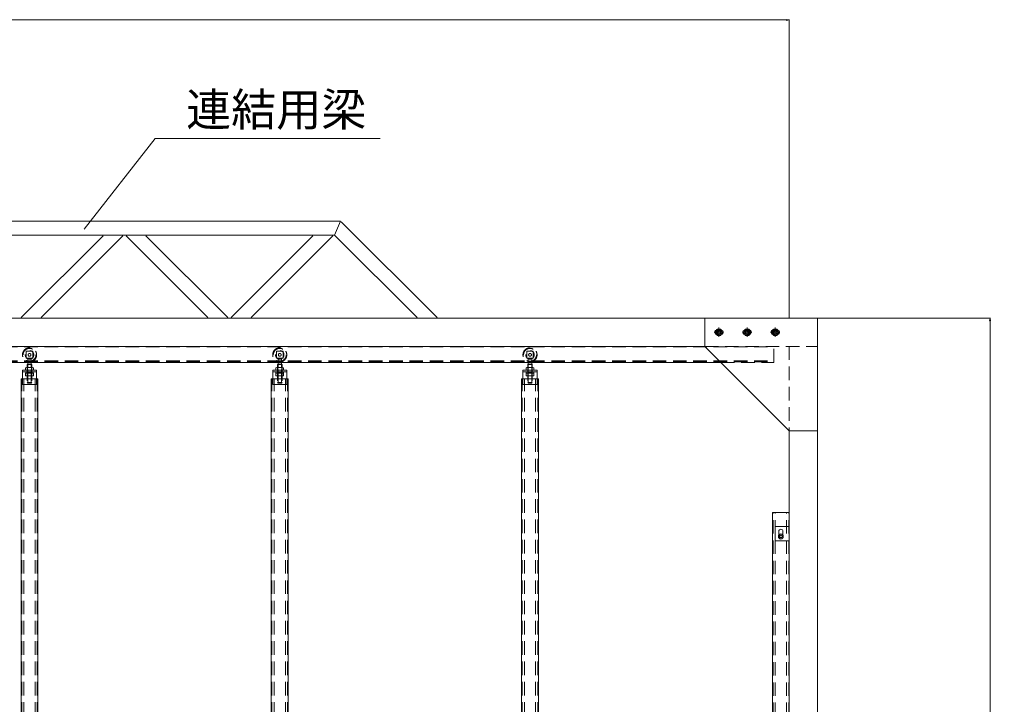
# Model space of a CAD drawing. Units: millimetres, scale not verified. Extents: x -10338 to 10338, y -7128 to 7128.
# Drawn here: x -1823 to 1625, y -1231 to 1202 of the extents above; entities that cross this region are included whole.
import ezdxf
from ezdxf.enums import TextEntityAlignment as Align

# ---------------------------------------------------------------- set-up
doc = ezdxf.new("R2010")
doc.units = ezdxf.units.MM
doc.header["$LTSCALE"] = 40
doc.linetypes.add('CHAIN2', pattern=[12, 9, -1, 1, -1])
doc.linetypes.add('DASHED1', pattern=[1.8, 1.2, -0.6])
for name, color, linetype, lineweight in [('0-0_0', 7, 'Continuous', 9), ('0-5_CYG-99', 7, 'Continuous', 9), ('0-9_TEXT', 7, 'Continuous', 9), ('0-D_寸法', 7, 'Continuous', 9)]:
    doc.layers.add(name, color=color, linetype=linetype, lineweight=lineweight)
doc.styles.add('ＭＳ ゴシック', font='')
doc.styles.get('ＭＳ ゴシック').set_extended_font_data('MS Gothic')

msp = doc.modelspace()

# ---------------------------------------------------------------- linework, layer by layer
at = {"layer": '0-0_0'}
for p, q in [((1010.73, 141.04), (1624.75, 141.04)), ((1623.75, 131.04), (1623.75, -4348.96))]:
    msp.add_line(p, q, dxfattribs=at)
at = {"layer": '0-0_0', "color": 134}
for p, q in [((1622.08, 131.04), (1623.75, 141.04)), ((1623.75, 141.04), (1625.42, 131.04)), ((1622.08, 131.04), (1625.42, 131.04))]:
    msp.add_line(p, q, dxfattribs=at)
at = {"layer": '0-5_CYG-99'}
for p, q in [((-683.3, 485.79), (-7395.23, 485.79)), ((-703.99, 435.79), (-683.3, 485.79)), ((-340.3, 143.22), (-680.29, 482.79)), ((-3533.23, 435.79), (-703.99, 435.79)), ((-1817, 143.22), (-1526.38, 433.47)), ((-1746.24, 143.22), (-1456.28, 432.81)), ((-1154.56, 143.22), (-1444.51, 432.81)), ((-1083.8, 143.22), (-1374.41, 433.47)), ((-1071.5, 143.22), (-780.88, 433.47)), ((-1000.74, 143.22), (-710.78, 432.81)), ((-411.06, 143.22), (-703.99, 435.79)), ((-9089.25, 141.04), (1010.73, 141.04)), ((610.73, 141.04), (610.73, 41.04)), ((1010.73, 141.04), (1010.73, -3858.96)), ((654.38, 102.04), (648.03, 91.04)), ((648.03, 91.04), (654.38, 80.04)), ((667.08, 102.04), (654.38, 102.04)), ((654.38, 80.04), (667.08, 80.04)), ((673.43, 91.04), (667.08, 102.04)), ((667.08, 80.04), (673.43, 91.04)), ((754.38, 102.04), (748.03, 91.04)), ((748.03, 91.04), (754.38, 80.04)), ((767.08, 102.04), (754.38, 102.04)), ((754.38, 80.04), (767.08, 80.04)), ((773.43, 91.04), (767.08, 102.04)), ((767.08, 80.04), (773.43, 91.04)), ((854.38, 102.04), (848.03, 91.04)), ((848.03, 91.04), (854.38, 80.04)), ((867.08, 102.04), (854.38, 102.04)), ((854.38, 80.04), (867.08, 80.04)), ((873.43, 91.04), (867.08, 102.04)), ((867.08, 80.04), (873.43, 91.04)), ((-8689.25, 41.04), (610.73, 41.04)), ((610.73, 41.04), (910.73, -258.96)), ((-8746.25, -15.96), (667.73, -15.96)), ((-1777.33, -34), (-1798.43, -34)), ((-1793.78, -22.17), (-1795.58, -23.97)), ((-1795.58, -23.97), (-1795.58, -34)), ((-1779.58, -23.97), (-1795.58, -23.97)), ((-1793.82, -22.17), (-1793.82, -13.38)), ((-1781.38, -22.17), (-1793.78, -22.17)), ((-1793.58, -34), (-1793.58, -22.17)), ((-1781.58, -34), (-1781.58, -22.17)), ((-1779.58, -23.97), (-1781.38, -22.17)), ((-1781.32, -22.17), (-1781.32, -13.38)), ((-1779.58, -23.97), (-1779.58, -34)), ((-888.63, -34), (-909.73, -34)), ((-905.08, -22.17), (-906.88, -23.97)), ((-906.88, -23.97), (-906.88, -34)), ((-890.88, -23.97), (-906.88, -23.97)), ((-905.13, -22.17), (-905.13, -13.38)), ((-892.68, -22.17), (-905.08, -22.17)), ((-904.88, -34), (-904.88, -22.17)), ((-892.88, -34), (-892.88, -22.17)), ((-890.88, -23.97), (-892.68, -22.17)), ((-892.63, -22.17), (-892.63, -13.38)), ((-890.88, -23.97), (-890.88, -34)), ((0.07, -34), (-21.03, -34)), ((-16.38, -22.17), (-18.18, -23.97)), ((-18.18, -23.97), (-18.18, -34)), ((-2.18, -23.97), (-18.18, -23.97)), ((-16.43, -22.17), (-16.43, -13.38)), ((-3.98, -22.17), (-16.38, -22.17)), ((-16.18, -34), (-16.18, -22.17)), ((-4.18, -34), (-4.18, -22.17)), ((-2.18, -23.97), (-3.98, -22.17)), ((-3.93, -22.17), (-3.93, -13.38)), ((-2.18, -23.97), (-2.18, -34)), ((-1801.59, -35), (-1801.59, -42.94)), ((-1777.33, -43.94), (-1798.43, -43.94)), ((-1794.66, -35), (-1794.66, -42.94)), ((-1780.8, -35), (-1780.8, -42.94)), ((-1773.88, -35), (-1773.88, -42.94)), ((-912.89, -35), (-912.89, -42.94)), ((-888.63, -43.94), (-909.73, -43.94)), ((-905.96, -35), (-905.96, -42.94)), ((-892.11, -35), (-892.11, -42.94)), ((-885.18, -35), (-885.18, -42.94)), ((-24.19, -35), (-24.19, -42.94)), ((0.07, -43.94), (-21.03, -43.94)), ((-17.26, -35), (-17.26, -42.94)), ((-3.41, -35), (-3.41, -42.94)), ((3.52, -35), (3.52, -42.94)), ((-1817.56, -4293.99), (-1817.56, -73.99)), ((-1812.56, -73.99), (-1817.56, -73.99)), ((-1757.57, -73.99), (-1762.56, -73.99)), ((-1757.57, -4293.78), (-1757.57, -73.99)), ((-928.86, -4293.99), (-928.86, -73.99)), ((-923.86, -73.99), (-928.86, -73.99)), ((-868.87, -73.99), (-873.87, -73.99)), ((-868.87, -4293.78), (-868.87, -73.99)), ((-40.16, -4293.99), (-40.16, -73.99)), ((-35.16, -73.99), (-40.16, -73.99)), ((19.83, -73.99), (14.83, -73.99)), ((19.83, -4293.78), (19.83, -73.99)), ((910.73, -4358.96), (910.73, -258.96)), ((910.73, -258.96), (1010.73, -258.96)), ((850.73, -548.96), (850.73, -4223.78)), ((850.73, -548.96), (910.73, -548.96)), ((910.73, -4223.78), (910.73, -548.96)), ((860.73, -598.96), (910.73, -598.96)), ((860.73, -648.96), (860.73, -598.96)), ((873.23, -615.96), (873.23, -628.48)), ((888.23, -615.96), (888.23, -628.48)), ((910.73, -648.96), (860.73, -648.96)), ((872.23, -629.05), (880.73, -624.14)), ((872.23, -638.87), (872.23, -629.05)), ((880.73, -643.78), (872.23, -638.87)), ((880.73, -624.14), (889.23, -629.05)), ((889.23, -638.87), (880.73, -643.78)), ((889.23, -629.05), (889.23, -638.87))]:
    msp.add_line(p, q, dxfattribs=at)
at = {"layer": '0-5_CYG-99', "linetype": 'CHAIN2'}
for p, q in [((660.73, 107.54), (660.73, 74.54)), ((760.73, 107.54), (760.73, 74.54)), ((860.73, 107.54), (860.73, 74.54)), ((644.23, 91.04), (677.23, 91.04)), ((744.23, 91.04), (777.23, 91.04)), ((844.23, 91.04), (877.23, 91.04))]:
    msp.add_line(p, q, dxfattribs=at)
at = {"layer": '0-5_CYG-99', "linetype": 'DASHED1'}
for p, q in [((-8934.25, 39.44), (855.73, 39.44)), ((610.73, 41.04), (1010.73, 41.04)), ((855.73, -15.96), (855.73, 41.04)), ((910.73, 41.04), (910.73, -258.96)), ((-1776.06, 23.83), (-1776.06, -1.17)), ((-887.37, 23.83), (-887.37, -1.17)), ((1.33, 23.83), (1.33, -1.17)), ((-8934.25, -9.96), (855.73, -9.96)), ((-8934.25, -14.36), (855.73, -14.36)), ((-1776.06, -1.17), (-1799.06, -1.17)), ((-1795.58, -34), (-1795.58, -87.17)), ((-1793.82, -13.38), (-1793.82, -1.17)), ((-1793.58, -89.17), (-1793.58, -34)), ((-1781.58, -89.17), (-1781.58, -34)), ((-1781.32, -13.38), (-1781.32, -1.17)), ((-1779.58, -34), (-1779.58, -87.17)), ((-887.37, -1.17), (-910.37, -1.17)), ((-906.88, -34), (-906.88, -87.17)), ((-905.12, -13.38), (-905.12, -1.17)), ((-904.88, -89.17), (-904.88, -34)), ((-892.88, -89.17), (-892.88, -34)), ((-892.62, -13.38), (-892.62, -1.17)), ((-890.88, -34), (-890.88, -87.17)), ((1.33, -1.17), (-21.67, -1.17)), ((-18.18, -34), (-18.18, -87.17)), ((-16.42, -13.38), (-16.42, -1.17)), ((-16.18, -89.17), (-16.18, -34)), ((-4.18, -89.17), (-4.18, -34)), ((-3.92, -13.38), (-3.92, -1.17)), ((-2.18, -34), (-2.18, -87.17)), ((667.73, -15.96), (855.73, -15.96)), ((-1762.56, -49.99), (-1812.56, -49.99)), ((-1801.59, -62.9), (-1801.59, -55)), ((-1774.08, -50), (-1801.08, -50)), ((-1801.08, -50), (-1801.08, -54)), ((-1774.08, -54), (-1801.08, -54)), ((-1777.33, -63.9), (-1798.43, -63.9)), ((-1794.66, -62.9), (-1794.66, -55)), ((-1792.58, -50), (-1786.48, -53.9)), ((-1787.58, -50), (-1781.48, -53.9)), ((-1780.8, -62.9), (-1780.8, -55)), ((-1774.08, -50), (-1774.08, -54)), ((-1773.88, -62.9), (-1773.88, -55)), ((-873.87, -49.99), (-923.86, -49.99)), ((-912.89, -62.9), (-912.89, -55)), ((-885.38, -50), (-912.38, -50)), ((-912.38, -50), (-912.38, -54)), ((-885.38, -54), (-912.38, -54)), ((-888.63, -63.9), (-909.73, -63.9)), ((-905.96, -62.9), (-905.96, -55)), ((-903.88, -50), (-897.78, -53.9)), ((-898.88, -50), (-892.78, -53.9)), ((-892.11, -62.9), (-892.11, -55)), ((-885.38, -50), (-885.38, -54)), ((-885.18, -62.9), (-885.18, -55)), ((14.83, -49.99), (-35.16, -49.99)), ((-24.19, -62.9), (-24.19, -55)), ((3.32, -50), (-23.68, -50)), ((-23.68, -50), (-23.68, -54)), ((3.32, -54), (-23.68, -54)), ((0.07, -63.9), (-21.03, -63.9)), ((-17.26, -62.9), (-17.26, -55)), ((-15.18, -50), (-9.08, -53.9)), ((-10.18, -50), (-4.08, -53.9)), ((-3.41, -62.9), (-3.41, -55)), ((3.32, -50), (3.32, -54)), ((3.52, -62.9), (3.52, -55)), ((-1815.26, -4293.99), (-1815.26, -73.99)), ((-1762.56, -73.99), (-1812.56, -73.99)), ((-1807.56, -4293.99), (-1807.56, -73.99)), ((-1795.58, -87.17), (-1793.58, -89.17)), ((-1779.58, -87.17), (-1795.58, -87.17)), ((-1781.58, -89.17), (-1793.58, -89.17)), ((-1779.58, -87.17), (-1781.58, -89.17)), ((-1767.56, -4293.99), (-1767.56, -73.99)), ((-1759.87, -4293.99), (-1759.87, -73.99)), ((-926.56, -4293.99), (-926.56, -73.99)), ((-873.87, -73.99), (-923.86, -73.99)), ((-918.86, -4293.99), (-918.86, -73.99)), ((-906.88, -87.17), (-904.88, -89.17)), ((-890.88, -87.17), (-906.88, -87.17)), ((-892.88, -89.17), (-904.88, -89.17)), ((-890.88, -87.17), (-892.88, -89.17)), ((-878.87, -4293.99), (-878.87, -73.99)), ((-871.17, -4293.99), (-871.17, -73.99)), ((-37.86, -4293.99), (-37.86, -73.99)), ((14.83, -73.99), (-35.16, -73.99)), ((-30.16, -4293.99), (-30.16, -73.99)), ((-18.18, -87.17), (-16.18, -89.17)), ((-2.18, -87.17), (-18.18, -87.17)), ((-4.18, -89.17), (-16.18, -89.17)), ((-2.18, -87.17), (-4.18, -89.17)), ((9.83, -4293.99), (9.83, -73.99)), ((17.53, -4293.99), (17.53, -73.99)), ((853.03, -4223.96), (853.03, -548.96)), ((860.73, -4223.96), (860.73, -548.96)), ((900.73, -4223.96), (900.73, -548.96)), ((908.43, -4223.96), (908.43, -548.96))]:
    msp.add_line(p, q, dxfattribs=at)
for points in [[(-1776.06, 23.83), (-1799.06, 23.83), (-1799.06, -1.17)], [(-887.37, 23.83), (-910.37, 23.83), (-910.37, -1.17)], [(1.33, 23.83), (-21.67, 23.83), (-21.67, -1.17)]]:
    msp.add_lwpolyline(points, dxfattribs=at)
at = {"layer": '0-5_CYG-99'}
for points in [[(-1812.56, -93.99), (-1762.56, -93.99), (-1762.56, -43.99), (-1812.56, -43.99)], [(-923.86, -93.99), (-873.87, -93.99), (-873.87, -43.99), (-923.86, -43.99)], [(-35.16, -93.99), (14.83, -93.99), (14.83, -43.99), (-35.16, -43.99)]]:
    msp.add_lwpolyline(points, close=True, dxfattribs=at)
for centre, radius in [((660.73, 91.04), 11), ((660.73, 91.04), 7.5), ((660.73, 91.04), 7), ((660.73, 91.04), 5.92), ((760.73, 91.04), 11), ((760.73, 91.04), 7.5), ((760.73, 91.04), 7), ((760.73, 91.04), 5.92), ((860.73, 91.04), 11), ((860.73, 91.04), 7.5), ((860.73, 91.04), 7), ((860.73, 91.04), 5.92), ((880.73, -633.96), 8.5), ((880.73, -633.96), 5), ((880.73, -633.96), 5), ((880.73, -633.96), 4.19)]:
    msp.add_circle(centre, radius, dxfattribs=at)
at = {"layer": '0-5_CYG-99', "linetype": 'DASHED1'}
for centre, radius in [((-1787.56, 10.83), 25), ((-898.87, 10.83), 25), ((-10.17, 10.83), 25), ((-1787.56, 10.83), 23), ((-1787.56, 10.83), 15), ((-1787.56, 10.83), 5), ((-898.87, 10.83), 23), ((-898.87, 10.83), 15), ((-898.87, 10.83), 5), ((-10.17, 10.83), 23), ((-10.17, 10.83), 15), ((-10.17, 10.83), 5)]:
    msp.add_circle(centre, radius, dxfattribs=at)
at = {"layer": '0-5_CYG-99'}
for centre, radius, start, end in [((652.73, 91.04), 7.5, 101.415, 258.585), ((660.73, 91.04), 12, 126.444, 173.556), ((660.73, 91.04), 12, 186.444, 233.556), ((660.73, 91.04), 12, 66.444, 113.556), ((660.73, 91.04), 12, 246.444, 293.556), ((660.73, 91.04), 12, 6.444, 53.556), ((660.73, 91.04), 12, 306.444, 353.556), ((668.73, 91.04), 7.5, 281.415, 78.585), ((752.73, 91.04), 7.5, 101.415, 258.585), ((760.73, 91.04), 12, 126.444, 173.556), ((760.73, 91.04), 12, 186.444, 233.556), ((760.73, 91.04), 12, 66.444, 113.556), ((760.73, 91.04), 12, 246.444, 293.556), ((760.73, 91.04), 12, 6.444, 53.556), ((760.73, 91.04), 12, 306.444, 353.556), ((768.73, 91.04), 7.5, 281.415, 78.585), ((852.73, 91.04), 7.5, 101.415, 258.585), ((860.73, 91.04), 12, 126.444, 173.556), ((860.73, 91.04), 12, 186.444, 233.556), ((860.73, 91.04), 12, 66.444, 113.556), ((860.73, 91.04), 12, 246.444, 293.556), ((860.73, 91.04), 12, 6.444, 53.556), ((860.73, 91.04), 12, 306.444, 353.556), ((868.73, 91.04), 7.5, 281.415, 78.585), ((-1798.13, -40.45), 6.46, 57.58, 122.42), ((-1787.73, -58.48), 24.49, 73.565, 106.435), ((-1777.34, -40.5), 6.5, 57.795, 122.205), ((-909.43, -40.45), 6.46, 57.58, 122.42), ((-899.04, -58.48), 24.49, 73.565, 106.435), ((-888.64, -40.5), 6.5, 57.795, 122.205), ((-20.73, -40.45), 6.46, 57.58, 122.42), ((-10.34, -58.48), 24.49, 73.565, 106.435), ((0.06, -40.5), 6.5, 57.795, 122.205), ((-1798.13, -37.49), 6.46, 237.58, 302.42), ((-1787.73, -19.46), 24.49, 253.565, 286.435), ((-1777.34, -37.44), 6.5, 237.795, 302.205), ((-909.43, -37.49), 6.46, 237.58, 302.42), ((-899.04, -19.46), 24.49, 253.565, 286.435), ((-888.64, -37.44), 6.5, 237.795, 302.205), ((-20.73, -37.49), 6.46, 237.58, 302.42), ((-10.34, -19.46), 24.49, 253.565, 286.435), ((0.06, -37.44), 6.5, 237.795, 302.205), ((880.73, -615.96), 7.5, 0, 180)]:
    msp.add_arc(centre, radius, start, end, dxfattribs=at)
at = {"layer": '0-5_CYG-99', "linetype": 'DASHED1'}
for centre, radius, start, end in [((-1798.13, -60.45), 6.46, 57.58, 122.42), ((-1798.13, -57.44), 6.46, 237.58, 302.42), ((-1787.73, -78.48), 24.49, 73.565, 106.435), ((-1787.73, -39.41), 24.49, 253.565, 286.435), ((-1777.34, -60.5), 6.5, 57.795, 122.205), ((-1777.34, -57.4), 6.5, 237.795, 302.205), ((-909.43, -60.45), 6.46, 57.58, 122.42), ((-909.43, -57.44), 6.46, 237.58, 302.42), ((-899.04, -78.48), 24.49, 73.565, 106.435), ((-899.04, -39.41), 24.49, 253.565, 286.435), ((-888.64, -60.5), 6.5, 57.795, 122.205), ((-888.64, -57.4), 6.5, 237.795, 302.205), ((-20.73, -60.45), 6.46, 57.58, 122.42), ((-20.73, -57.44), 6.46, 237.58, 302.42), ((-10.34, -78.48), 24.49, 73.565, 106.435), ((-10.34, -39.41), 24.49, 253.565, 286.435), ((0.06, -60.5), 6.5, 57.795, 122.205), ((0.06, -57.4), 6.5, 237.795, 302.205)]:
    msp.add_arc(centre, radius, start, end, dxfattribs=at)
at = {"layer": '0-9_TEXT'}
for p, q in [((-1593.13, 457.26), (-1341.48, 779.04)), ((-1341.48, 779.04), (-542.12, 779.04))]:
    msp.add_line(p, q, dxfattribs=at)
at = {"layer": '0-D_寸法'}
for p, q in [((-8979.25, 1200), (900.73, 1200)), ((910.73, 142.04), (910.73, 1201))]:
    msp.add_line(p, q, dxfattribs=at)
at = {"layer": '0-D_寸法', "color": 134}
for p, q in [((900.73, 1201.67), (910.73, 1200)), ((900.73, 1201.67), (900.73, 1198.34)), ((910.73, 1200), (900.73, 1198.34))]:
    msp.add_line(p, q, dxfattribs=at)

# ---------------------------------------------------------------- texts
at = {"layer": '0-9_TEXT', "style": 'ＭＳ ゴシック'}
msp.add_text('連結用梁', height=117.3, dxfattribs=at).set_placement((-1231.48, 787.96), align=Align.BOTTOM_LEFT)

doc.saveas('drawing.dxf')
